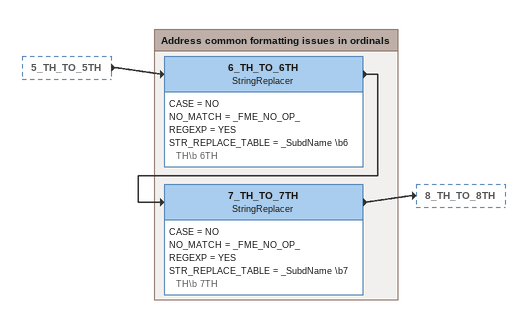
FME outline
5_TH_TO_5TH [outside]
    -> 6_TH_TO_6TH

Bookmark: Address common formatting issues in ordinals
6_TH_TO_6TH: StringReplacer
    CASE = NO
    NO_MATCH = _FME_NO_OP_
    REGEXP = YES
    STR_REPLACE_TABLE = _SubdName \b6 TH\b 6TH
    -> 7_TH_TO_7TH
7_TH_TO_7TH: StringReplacer
    CASE = NO
    NO_MATCH = _FME_NO_OP_
    REGEXP = YES
    STR_REPLACE_TABLE = _SubdName \b7 TH\b 7TH
    -> 8_TH_TO_8TH
